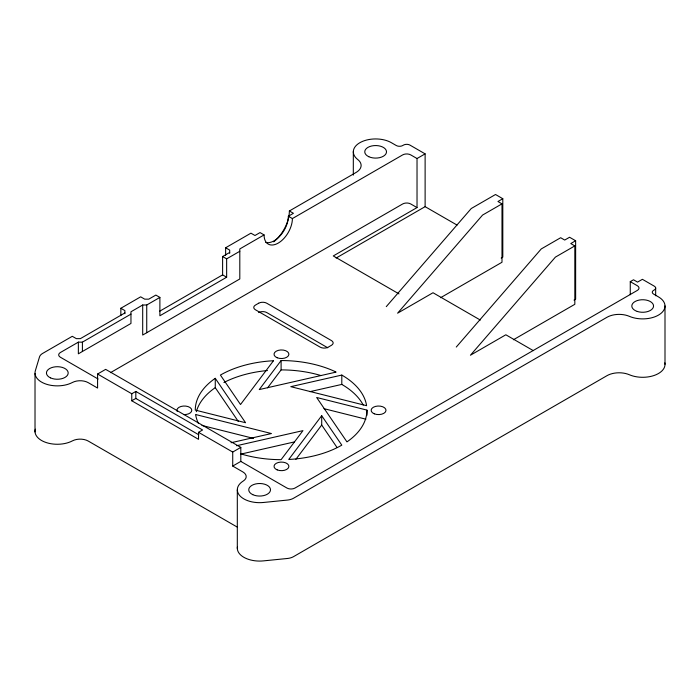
<?xml version="1.0" encoding="UTF-8"?>
<svg xmlns="http://www.w3.org/2000/svg" width="700" height="700" viewBox="0 0 700 700"><rect width="100%" height="100%" fill="white"/><g stroke="black" fill="none" stroke-linecap="round" stroke-linejoin="round"><path stroke-width="1.05" d="M35.018 373.546L35.018 431.953M237.309 489.956L237.309 548.363M353.316 175.105L353.325 151.489M665 364.297L665 305.891M281.102 360.553L259.245 389.585L336.123 372.094L335.554 371.796A85.837 49.551 0 0 0 281.102 360.553L281.102 369.898L267.601 387.826M321.703 415.695L288.759 459.445L289.52 459.419A85.837 49.551 0 0 0 341.801 445.148L321.703 415.695L321.703 425.04L336.928 447.352M295.864 459.349L321.703 425.04M386.277 306.635L471.249 208.521L495.521 194.504L502.801 198.713L502.801 257.11L501.191 258.046M456.278 347.051L541.249 248.938L560.665 237.72L564.716 240.056L569.572 237.256L575.636 240.756L575.636 299.162L574.017 300.099M215.268 378.341L214.751 378.665A85.837 49.551 0 0 0 195.274 410.104L245.56 422.73L215.268 378.341L215.268 387.686L238.289 421.418M215.268 387.686L214.751 388.01A85.837 49.551 0 0 0 196.332 411.696M120.846 315.543L120.846 308.271L140.665 296.826L144.716 299.162L148.759 299.162L155.846 295.076L159.889 297.412L159.889 315.77L226.651 277.226L226.651 258.86L239.803 251.274M225.636 255.229L225.636 247.765L250.932 233.17L254.975 235.506L260.033 232.584L264.075 234.92A20.029 11.559 -60 0 0 278.241 243.093A20.029 11.559 -60 0 0 292.399 218.566L402.658 154.91A5.723 3.307 0 0 1 410.751 154.91L417.025 158.532L425.119 153.86L425.119 206.657L336.114 258.046M275.59 240.214A27.177 15.689 -60 0 0 289.371 210.971L356.099 172.445A17.168 9.914 0 0 0 357.735 159.521A22.312 12.889 0 0 1 361.043 142.074A22.312 12.889 0 0 1 391.414 142.713L396.27 145.521A4.576 2.643 0 0 0 402.745 145.521L403.471 145.101A4.576 2.643 0 0 1 409.946 145.101L425.119 153.86M265.738 242.41A20.029 11.559 -60 0 0 280.551 235.349A20.029 11.559 -60 0 0 288.356 216.23L293.414 213.308L289.371 210.971M124.889 312.944L80.377 338.642L76.335 338.642L72.284 336.306L42.683 353.395A11.445 6.606 0 0 0 39.498 356.939L35.333 370.773A22.312 12.889 0 0 0 46.62 384.291A22.312 12.889 0 0 0 72.415 382.471A11.445 6.606 0 0 1 88.252 382.664L97.58 388.045L97.58 374.027L105.665 369.364L240.809 447.387L240.809 461.405L232.724 466.069L232.724 452.06L240.809 447.387M159.6 311.264L222.609 274.89L222.609 256.524L229.688 252.438M130.961 314.116L82.407 342.142L78.356 342.142L60.349 352.537A5.723 3.307 0 0 0 60.349 357.21L98.114 379.015M159.889 297.412L146.737 304.999L142.695 304.999L130.961 311.78L130.961 323.453L78.356 353.824L78.356 342.142M264.075 234.92L239.803 248.938L239.803 278.976L142.695 335.046L142.695 304.999M110.469 372.662L402.658 203.971A5.723 3.307 0 0 1 410.751 203.971L417.025 207.585L417.025 158.532M417.025 207.585L333.27 255.946L398.983 293.886M131.766 393.767L135.817 391.431L202.58 429.984L198.529 432.32L198.529 439.329L131.766 400.776L131.766 393.767L97.58 374.027M131.766 400.776L135.817 398.44L198.817 434.814M502.801 198.713L497.954 201.513L501.996 203.849L501.996 262.255L440.571 297.719M501.996 203.849L482.571 215.066L397.6 313.18L433.011 292.74L480.323 320.058M575.636 240.756L570.78 243.565L574.831 245.901L574.831 304.299L513.398 339.762M574.831 245.901L555.406 257.11L470.435 355.224L505.838 334.784L533.286 350.63M630.262 294.726L630.262 281.645L633.5 279.773L637.543 282.109L642.399 279.309L654.334 286.195A4.576 2.643 0 0 1 654.334 289.931L653.608 290.351A4.576 2.643 0 0 0 653.608 294.088L658.464 296.896A22.312 12.889 0 0 1 659.566 314.431A22.312 12.889 0 0 1 629.352 316.339A17.168 9.914 0 0 0 606.97 317.284L293.545 498.234A11.445 6.606 0 0 1 287.42 500.071L263.454 502.477A22.312 12.889 0 0 1 240.039 495.959A22.312 12.889 0 0 1 243.189 481.066A11.445 6.606 0 0 0 242.856 471.923L232.724 466.069M341.801 375.069L290.789 386.671L366.564 405.685L366.529 405.248A85.837 49.551 0 0 0 341.801 375.069L341.801 384.414A85.837 49.551 0 0 1 363.239 405.064M309.916 391.659L341.801 384.414M231.044 442.733L271.425 433.545L195.65 414.523L195.685 414.96A85.837 49.551 0 0 0 198.494 423.561M236.618 445.725L302.969 430.631L281.102 459.664A85.837 49.551 0 0 1 240.642 453.81M240.835 454.108L294.543 441.892M366.94 410.104L316.654 397.486L346.946 441.866L347.454 441.543A85.837 49.551 0 0 0 366.94 410.104L366.94 415.301M323.986 408.669L365.89 419.186M201.959 425.451L253.531 438.392M630.262 281.645L637.341 285.731A5.723 3.307 0 0 1 637.341 290.404L295.033 488.031A5.723 3.307 0 0 1 286.939 488.031L240.809 461.405M425.119 206.657L457.039 225.076M288.356 216.23L292.399 218.566M225.636 247.765L229.688 250.101L229.688 253.304M222.609 256.524L226.651 258.86M222.609 274.89L226.651 277.226M327.731 347.777L266.752 312.567A5.723 3.307 0 0 0 258.659 312.567M120.846 308.271L124.889 310.608L124.889 313.723M198.529 432.32L232.724 452.06M237.204 527.065L88.252 441.061A11.445 6.606 0 0 0 72.415 440.869A22.312 12.889 0 0 1 46.62 442.689A22.312 12.889 0 0 1 35.333 429.179M655.664 287.831L655.664 295.776M146.737 304.999L146.737 332.71M135.817 391.431L135.817 398.44M82.407 342.142L82.407 351.488M177.161 411.416A7.438 4.296 0 0 1 183.269 406.061A7.438 4.296 0 0 1 191.782 410.183A7.438 4.296 0 0 1 183.697 414.584M664.843 362.871A22.312 12.889 0 0 1 653.87 375.559A22.312 12.889 0 0 1 629.352 374.745A17.168 9.914 0 0 0 606.97 375.681L293.545 556.64A11.445 6.606 0 0 1 287.42 558.477L263.454 560.884A22.312 12.88 0 0 1 237.414 546.971M223.912 382.498A85.837 49.551 0 0 1 267.47 370.527M281.102 369.898A85.837 49.551 0 0 1 320.635 375.463M274.969 240.774A27.177 15.689 -60 0 1 273.7 241.832M273.455 360.771L240.511 404.521L220.412 375.069A85.837 49.551 0 0 1 272.694 360.789L273.455 360.771M258.659 303.223L255.421 305.095A5.723 3.307 0 0 0 255.421 309.767L320.162 347.148A5.723 3.307 0 0 0 328.248 347.148L331.485 345.275A5.723 3.307 0 0 0 331.485 340.602L266.752 303.223A5.723 3.307 0 0 0 258.659 303.223M277.191 357.761A7.438 4.296 0 0 0 288.864 354.62A7.438 4.296 0 0 0 278.311 350.35A7.438 4.296 0 0 0 277.191 357.761M374.299 413.822A7.438 4.296 0 0 0 385.971 410.681A7.438 4.296 0 0 0 375.419 406.42A7.438 4.296 0 0 0 374.299 413.822M277.191 469.892A7.438 4.296 0 0 0 288.864 466.751A7.438 4.296 0 0 0 278.311 462.481A7.438 4.296 0 0 0 277.191 469.892M368.795 156.704A10.876 6.274 0 0 0 386.374 152.81A10.876 6.274 0 0 0 371.735 145.968A10.876 6.274 0 0 0 368.795 156.704M637.245 311.439A10.876 6.274 0 0 0 653.555 306.005A10.876 6.274 0 0 0 637.245 300.571A10.876 6.274 0 0 0 637.245 311.439M252.787 494.664A10.876 6.274 0 0 0 270.366 490.77A10.876 6.274 0 0 0 255.727 483.927A10.876 6.274 0 0 0 252.787 494.664M50.479 377.86A10.876 6.274 0 0 0 68.058 373.966A10.876 6.274 0 0 0 53.419 367.124A10.876 6.274 0 0 0 50.479 377.86"/></g></svg>
